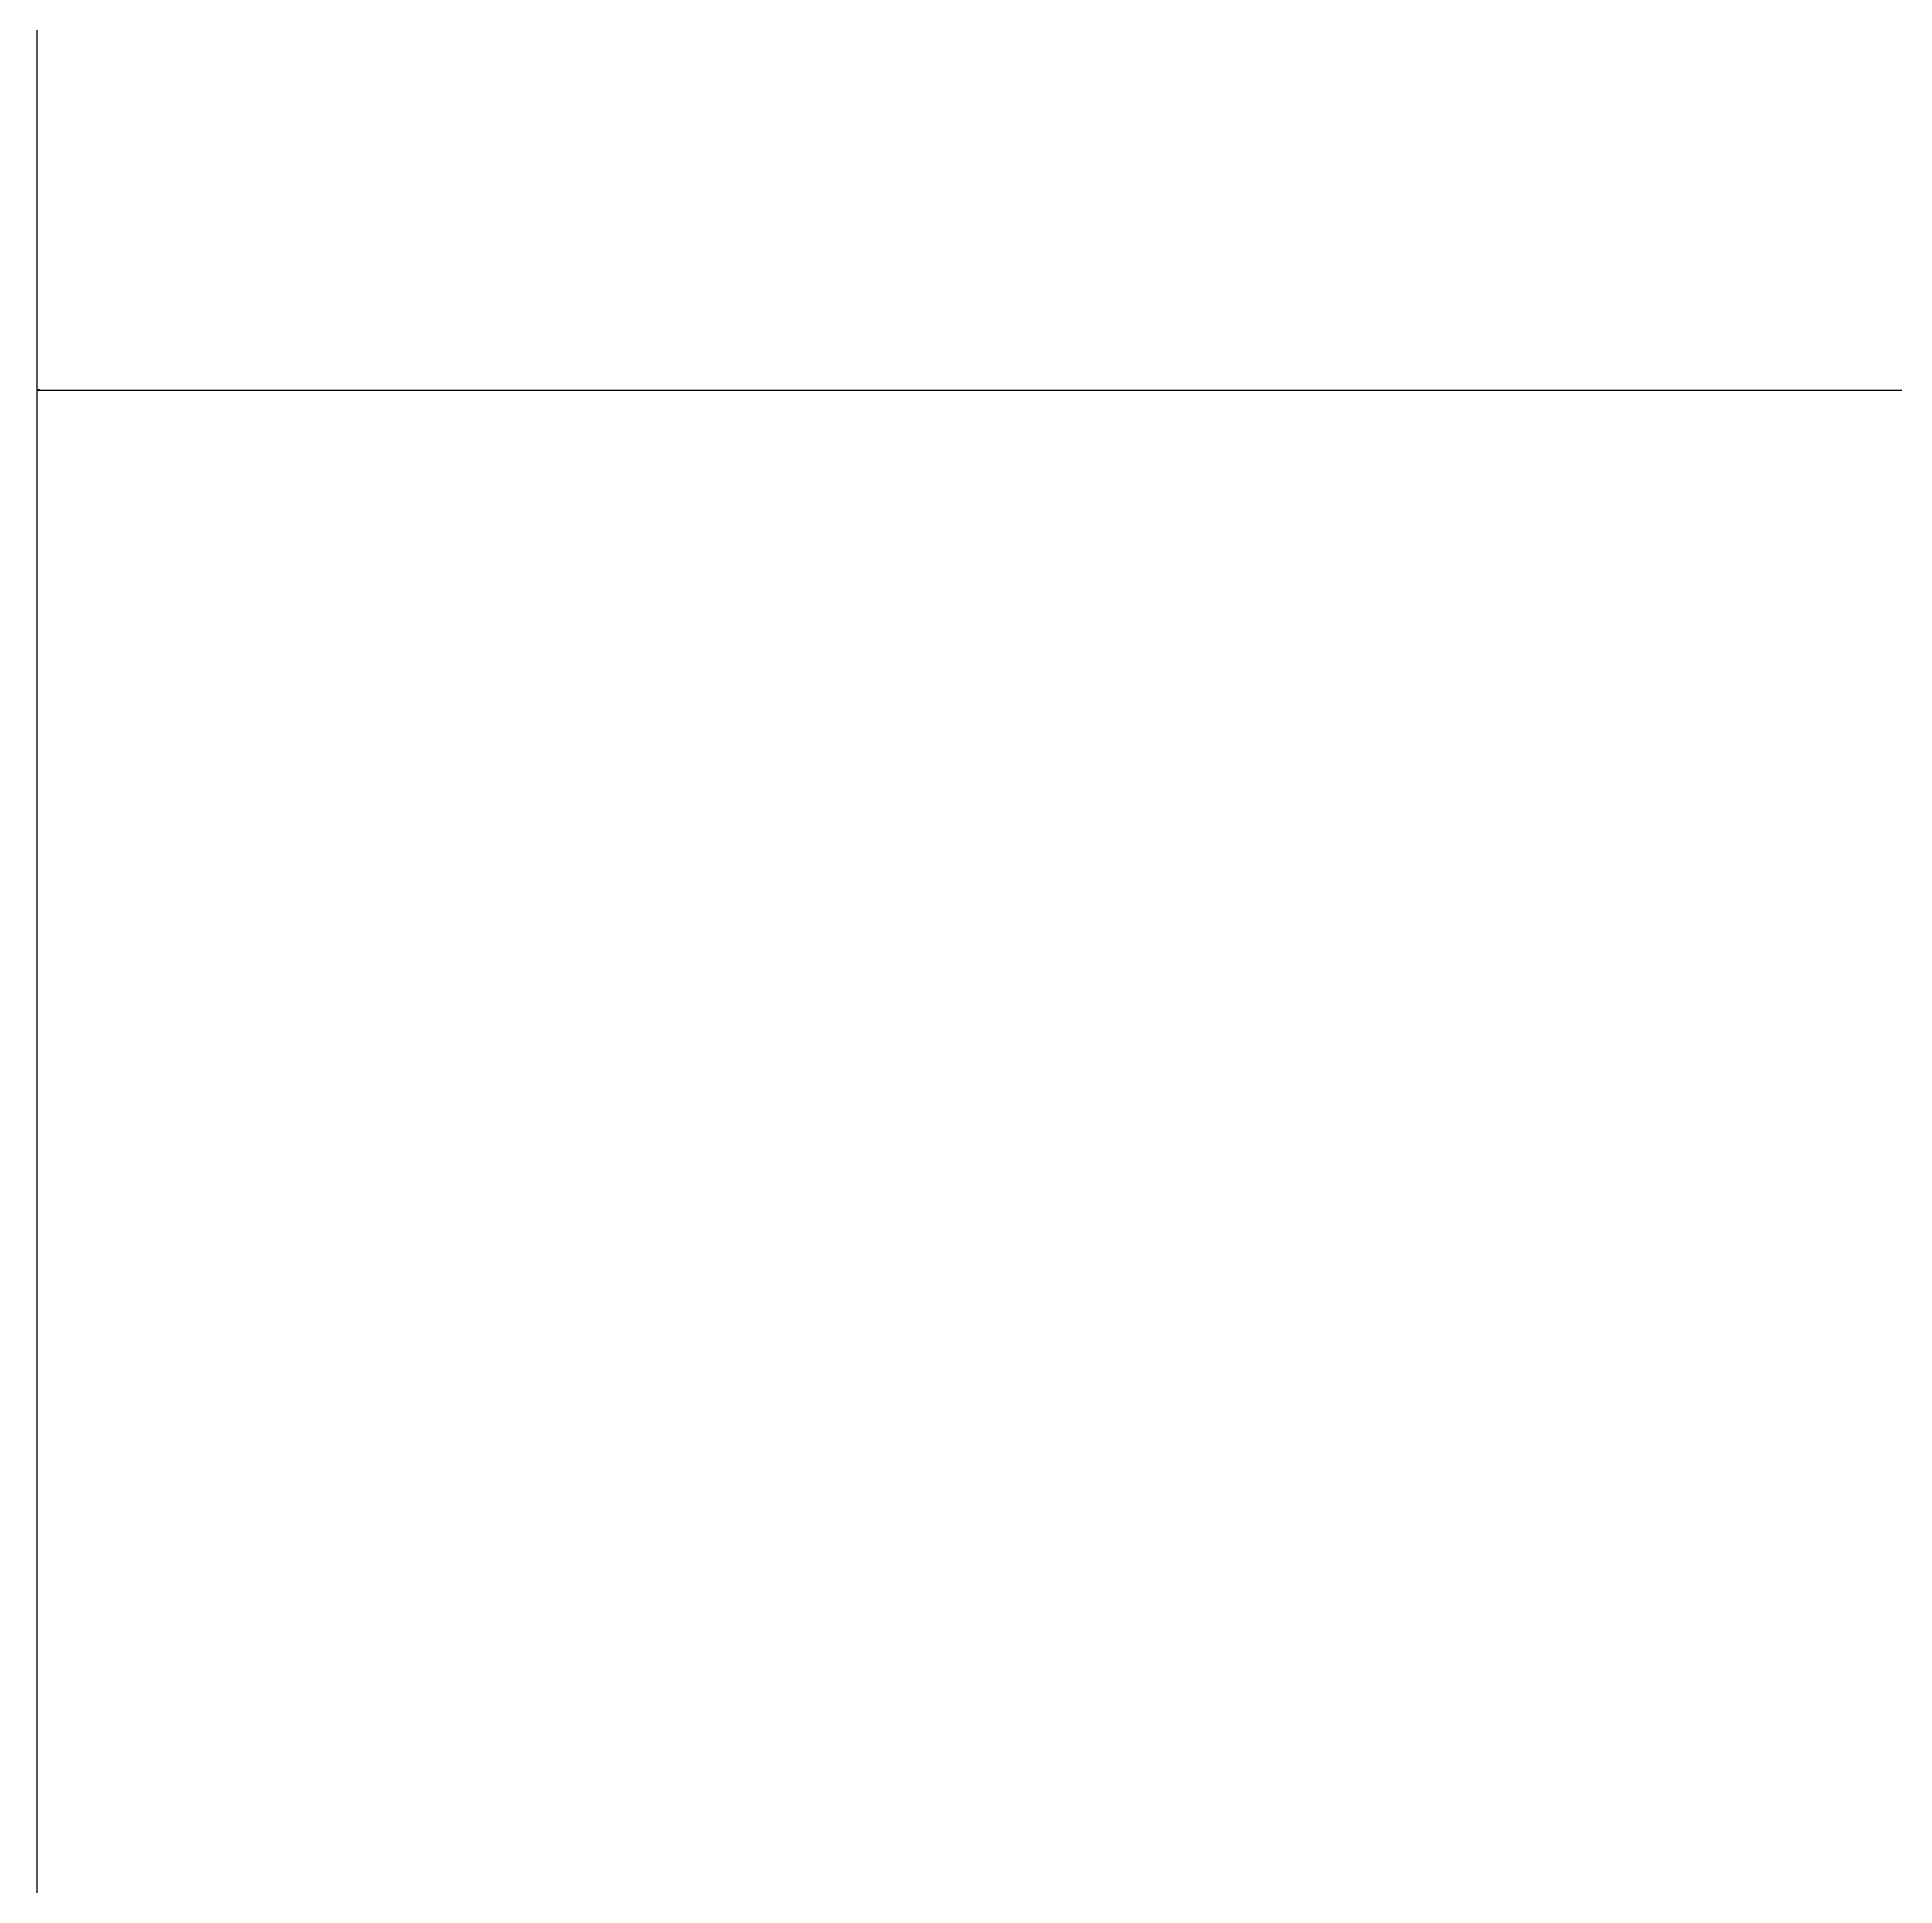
# Model space of a CAD drawing. Header units: inches. Extents: x 0.1 to 45.7, y 1.4 to 61.7.
# Drawn here: x 30.59652 to 30.62088, y 29.54744 to 29.57168 of the extents above; entities that cross this region are included whole.
import ezdxf
from ezdxf.enums import TextEntityAlignment as Align

# ---------------------------------------------------------------- set-up
doc = ezdxf.new("R2010")
doc.units = ezdxf.units.IN
doc.header["$LTSCALE"] = 0.5
doc.header["$MEASUREMENT"] = 0
for name, color, linetype in [('MISC', 7, 'Continuous'), ('SYMS', 7, 'Continuous'), ('WIRES', 7, 'Continuous')]:
    doc.layers.add(name, color=color, linetype=linetype)
doc.styles.add('WD', font='romans.shx')

# ---------------------------------------------------------------- blocks, each defined once
blk = doc.blocks.new('HCN2_1JP_33E7')
at = {"layer": 'SYMS'}
blk.add_line((0.25, -5.375), (0.25, 0.125), dxfattribs=at)
at = {"style": 'WD', "flags": 1}
for tag in ['WDBLKNAM', 'WD_JUMPERS']:
    blk.add_attdef(tag, (0, 0), '', height=0.01, dxfattribs=at)
at = {"layer": 'SYMS', "style": 'WD', "width": 0.7}
for tag, p in [('INST', (-0.00625, 1.249802)), ('LOC', (-0.00625, 1.080202)), ('DESC1', (0, 0.906246)), ('DESC2', (0, 0.725)), ('DESC3', (0, 0.55))]:
    blk.add_attdef(tag, text='', height=0.125, dxfattribs=at).set_placement(p, align=Align.CENTER)
at = {"layer": 'SYMS', "style": 'WD'}
blk.add_attdef('TAG2', text='', height=0.125, dxfattribs=at).set_placement((0, 0.375), align=Align.CENTER)
at = {"layer": 'SYMS', "style": 'WD', "width": 0.8}
blk.add_attdef('XREF', (1, 0.375), '', height=0.125, dxfattribs=at)
at = {"layer": 'SYMS', "style": 'WD'}
for tag, p, flags in [('X2LINK', (0, 0.375), 1), ('ACE_FLAG', (0.04844, 0.134309), 9), ('FAMILY', (0.04844, 0.121095), 9), ('GENDER', (0.109307, 0.079535), 9), ('X4TERM01J', (-0.25, 0), 1), ('X1TERM01P', (0.25, 0), 1), ('X4TERM02J', (-0.25, -0.75), 1), ('X1TERM02P', (0.25, -0.75), 1), ('X4TERM03J', (-0.25, -1.5), 1), ('X1TERM03P', (0.25, -1.5), 1), ('X4TERM04J', (-0.25, -2.25), 1), ('X1TERM04P', (0.25, -2.25), 1), ('X4TERM05J', (-0.25, -3), 1), ('X1TERM05P', (0.25, -3), 1), ('X4TERM06J', (-0.25, -3.75), 1), ('X1TERM06P', (0.25, -3.75), 1), ('X4TERM07J', (-0.25, -4.5), 1), ('X1TERM07P', (0.25, -4.5), 1), ('X4TERM08J', (-0.25, -5.25), 1), ('X1TERM08P', (0.25, -5.25), 1), ('X8LINK', (0, -5.625), 1)]:
    blk.add_attdef(tag, p, '', height=0.01, dxfattribs=dict(at, flags=flags))
at = {"layer": 'SYMS', "linetype": 'Continuous', "style": 'WD', "flags": 8}
for tag, p in [('TERMDESC01J', (-0.35, 0.05)), ('TERMDESC02J', (-0.35, -0.7)), ('TERMDESC03J', (-0.35, -1.45)), ('TERMDESC04J', (-0.35, -2.2)), ('TERMDESC05J', (-0.35, -2.95)), ('TERMDESC06J', (-0.35, -3.7)), ('TERMDESC07J', (-0.35, -4.45)), ('TERMDESC08J', (-0.35, -5.2))]:
    blk.add_attdef(tag, text='', height=0.1, dxfattribs=at).set_placement(p, align=Align.RIGHT)
for tag, p in [('TERMDESC01P', (0.35, 0.05)), ('TERMDESC02P', (0.35, -0.7)), ('TERMDESC03P', (0.35, -1.45)), ('TERMDESC04P', (0.35, -2.2)), ('TERMDESC05P', (0.35, -2.95)), ('TERMDESC06P', (0.35, -3.7)), ('TERMDESC07P', (0.35, -4.45)), ('TERMDESC08P', (0.35, -5.2))]:
    blk.add_attdef(tag, p, '', height=0.1, dxfattribs=at)
at = {"layer": 'SYMS', "linetype": 'Continuous', "style": 'WD'}
for tag, flags, p in [('TERM01J', 9, (-0.125, 0)), ('TERM01P', 8, (0.125, 0)), ('TERM02J', 9, (-0.125, -0.75)), ('TERM02P', 8, (0.125, -0.75)), ('TERM03J', 9, (-0.125, -1.5)), ('TERM03P', 8, (0.125, -1.5)), ('TERM04J', 9, (-0.125, -2.25)), ('TERM04P', 8, (0.125, -2.25)), ('TERM05J', 9, (-0.125, -3)), ('TERM05P', 8, (0.125, -3)), ('TERM06J', 9, (-0.125, -3.75)), ('TERM06P', 8, (0.125, -3.75)), ('TERM07J', 9, (-0.125, -4.5)), ('TERM07P', 8, (0.125, -4.5)), ('TERM08J', 9, (-0.125, -5.25)), ('TERM08P', 8, (0.125, -5.25))]:
    blk.add_attdef(tag, text='', height=0.1, dxfattribs=dict(at, flags=flags)).set_placement(p, align=Align.MIDDLE_CENTER)
at = {"layer": 'SYMS', "color": 7, "style": 'WD'}
for tag, p in [('X4_TINY_DOT_DONT_REMOVE_01J', (-0.25, 0)), ('X1_TINY_DOT_DONT_REMOVE_01P', (0.25, 0)), ('X4_TINY_DOT_DONT_REMOVE_02J', (-0.25, -0.75)), ('X1_TINY_DOT_DONT_REMOVE_02P', (0.25, -0.75)), ('X4_TINY_DOT_DONT_REMOVE_03J', (-0.25, -1.5)), ('X1_TINY_DOT_DONT_REMOVE_03P', (0.25, -1.5)), ('X4_TINY_DOT_DONT_REMOVE_04J', (-0.25, -2.25)), ('X1_TINY_DOT_DONT_REMOVE_04P', (0.25, -2.25)), ('X4_TINY_DOT_DONT_REMOVE_05J', (-0.25, -3)), ('X1_TINY_DOT_DONT_REMOVE_05P', (0.25, -3)), ('X4_TINY_DOT_DONT_REMOVE_06J', (-0.25, -3.75)), ('X1_TINY_DOT_DONT_REMOVE_06P', (0.25, -3.75)), ('X4_TINY_DOT_DONT_REMOVE_07J', (-0.25, -4.5)), ('X1_TINY_DOT_DONT_REMOVE_07P', (0.25, -4.5)), ('X4_TINY_DOT_DONT_REMOVE_08J', (-0.25, -5.25)), ('X1_TINY_DOT_DONT_REMOVE_08P', (0.25, -5.25))]:
    blk.add_attdef(tag, p, '', height=0.0001, dxfattribs=at)
at = {"layer": 'SYMS', "linetype": 'Continuous', "style": 'WD', "flags": 8}
for tag, p in [('X4WIRE01J', (-0.35, -0.05)), ('X4WIRE02J', (-0.35, -0.8)), ('X4WIRE03J', (-0.35, -1.55)), ('X4WIRE04J', (-0.35, -2.3)), ('X4WIRE05J', (-0.35, -3.05)), ('X4WIRE06J', (-0.35, -3.8)), ('X4WIRE07J', (-0.35, -4.55)), ('X4WIRE08J', (-0.35, -5.3))]:
    blk.add_attdef(tag, text='', height=0.1, dxfattribs=at).set_placement(p, align=Align.TOP_RIGHT)
for tag, p in [('X1WIRE01P', (0.35, -0.05)), ('X1WIRE02P', (0.35, -0.8)), ('X1WIRE03P', (0.35, -1.55)), ('X1WIRE04P', (0.35, -2.3)), ('X1WIRE05P', (0.35, -3.05)), ('X1WIRE06P', (0.35, -3.8)), ('X1WIRE07P', (0.35, -4.55)), ('X1WIRE08P', (0.35, -5.3))]:
    blk.add_attdef(tag, text='', height=0.1, dxfattribs=at).set_placement(p, align=Align.TOP_LEFT)

msp = doc.modelspace()

# ---------------------------------------------------------------- linework, layer by layer
at = {"layer": 'WIRES'}
msp.add_line((30.596519, 29.567054), (31.961061, 29.567054), dxfattribs=at)

# ---------------------------------------------------------------- block references
ref = msp.add_blockref('HCN2_1JP_33E7', (30.346519, 33.317054))
ref.add_attrib('X1_TINY_DOT_DONT_REMOVE_06P', '.', (30.596519, 29.567054), dxfattribs={"layer": 'MISC', "color": 7, "height": 0.0001, "style": 'WD'})

doc.saveas('drawing.dxf')
